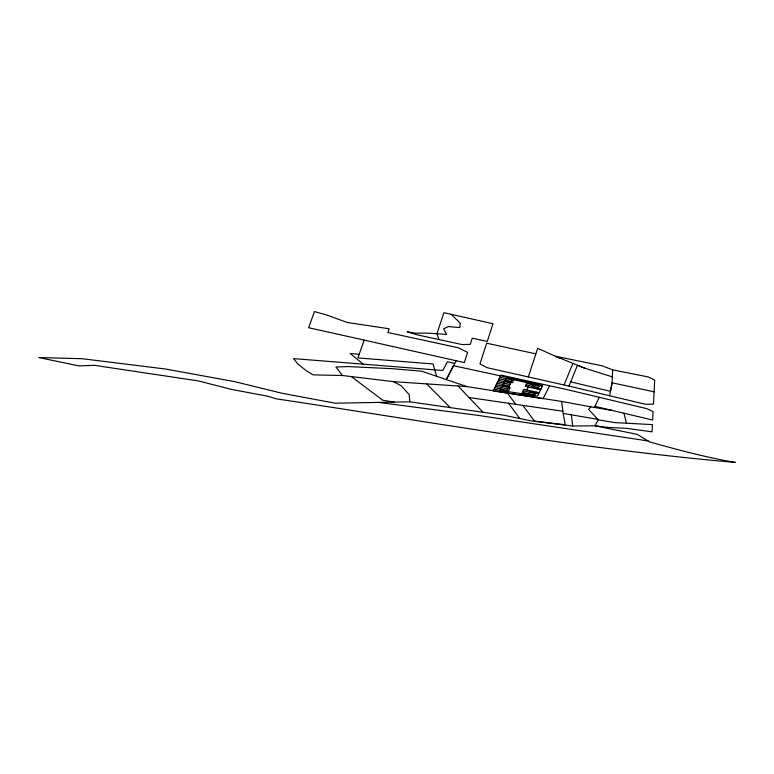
<?xml version="1.0" encoding="UTF-8"?>
<svg xmlns="http://www.w3.org/2000/svg" width="774" height="774" viewBox="0 0 774 774"><rect width="100%" height="100%" fill="white"/><g stroke="black" fill="none" stroke-linecap="round" stroke-linejoin="round"><path stroke-width="1.16" d="M612.35 376.861L584.631 368.153L555.432 356.243L602.211 365.831L612.631 369.866L612.099 382.791L610.463 391.305L570.69 381.863M609.612 395.737L612.099 382.791L654.088 391.818M528.332 376.948L537.669 348.271L560.163 358.41M364.138 340.086L308.613 327.702L314.447 311.593L326.744 314.999L347.216 322.487L389.158 328.776L387.938 332.53L458.276 347.749L467.641 352.373L464.323 362.58L364.138 340.086L357.936 357.917L433.053 363.964L436.652 376.328M564.062 384.968L572.866 363.47M535.86 353.844L486.691 343.201L479.957 363.886L487.301 367.737L568.967 386.071L577.472 365.309L584.631 368.153M599.279 397.314L594.384 407.434L594.906 406.35L652.666 420.03L653.092 411.575L646.948 408.711L567.41 389.68L500.933 375.1L493.222 390.957L543.029 398.658L549.598 385.839M508.15 391.605L510.201 387.387L502.597 385.675M513.917 379.734L512.514 382.627L504.9 380.914M526.891 389.98L528.332 387M528.381 394.74L529.793 391.818L538.617 393.811M533.499 384.194L532.106 387.058L540.929 389.061M536.179 392.079L534.012 396.54L521.763 393.773L523.93 389.312L539.139 392.747M537.63 389.109L539.797 384.639L527.549 381.872L525.382 386.332L540.581 389.777M456.147 360.742L446.25 379.599L453.535 365.715L500.546 375.893M611.973 410.394L590.891 406.853L588.656 409.407L598.244 419.808L614.662 422.585L652.434 424.616L652.066 431.834L626.156 428.293L608.171 427.422L594.945 425.797L572.654 426.029L531.158 420.892L503.903 415.241L409.756 401.832L335.161 403.196L282.123 393.289L234.493 381.601L165.53 369.024L82.189 358.71L38.7 357.54L79.19 365.938L94.244 365.299L198.647 380.972L231.658 389.457L267.456 396.162L276.405 398.852C429.125 421.695 581.332 449.084 735.3 462.407C706.362 457.521 677.995 449.849 649.754 441.964L637.263 434.378L594.945 425.797L598.244 419.808L597.847 419.373L563.191 413.403L561.605 401.435L466.925 386.594L393.55 381.669L342.447 375.506L313.073 374.868L306.117 370.659L297.855 363.964L293.53 358.604L442.815 370.494L447.401 361.748L454.744 363.422M359.223 354.211L350.071 353.476L363.258 364.157M561.605 401.435L590.891 406.853M378.776 402.461L478.448 415.425L648.09 440.948M469.015 397.517L562.901 411.226M394.421 402.141L382.656 400.187L351.357 376.58M612.631 369.866L648.312 376.957L654.688 380.073L653.469 404.115L645.526 404.289L568.967 386.071M451.126 314.263L460.298 323.222L459.756 327.557L448.349 326.609L443.618 328.815L446.617 334.436L428.274 333.149L414.951 333.178L407.182 331.775L417.747 334.968L462.136 344.565L470.263 344.353L472.266 338.209L487.262 341.45L493.028 323.735L443.928 312.706L436.904 333.758L439.022 339.563M500.594 375.777L512.843 378.554L506.341 391.934L494.093 389.167M506.312 378.002L542.313 386.197M499.878 377.267L512.127 380.034M526.823 383.362L539.072 386.129M499.153 378.757L511.401 381.524M526.097 384.852L538.346 387.619M498.427 380.247L510.676 383.014M497.711 381.727L509.96 384.504M496.985 383.217L509.234 385.984M496.26 384.707L508.508 387.474M523.214 390.802L535.463 393.569M495.544 386.197L507.792 388.964M522.489 392.283L534.737 395.059M494.818 387.677L507.067 390.454M466.925 386.594L421.84 371.23L392.002 368.666L348.242 366.586L335.935 367.011L342.447 375.506M393.55 381.669L401.106 385.723L409.214 394.672L409.756 401.832M426.697 383.875L450.274 407.675M458.044 385.994L483.199 412.416M507.541 393.221L515.619 404.183M508.431 403.109L519.799 418.531M522.779 405.247L534.379 421.095L565.214 424.762L563.191 413.403M623.941 413.229L626.369 422.885M571.376 414.816L572.654 426.029M506.631 377.344L500.294 390.396L537.485 396.143L542.661 385.491L506.631 377.344"/></g></svg>
